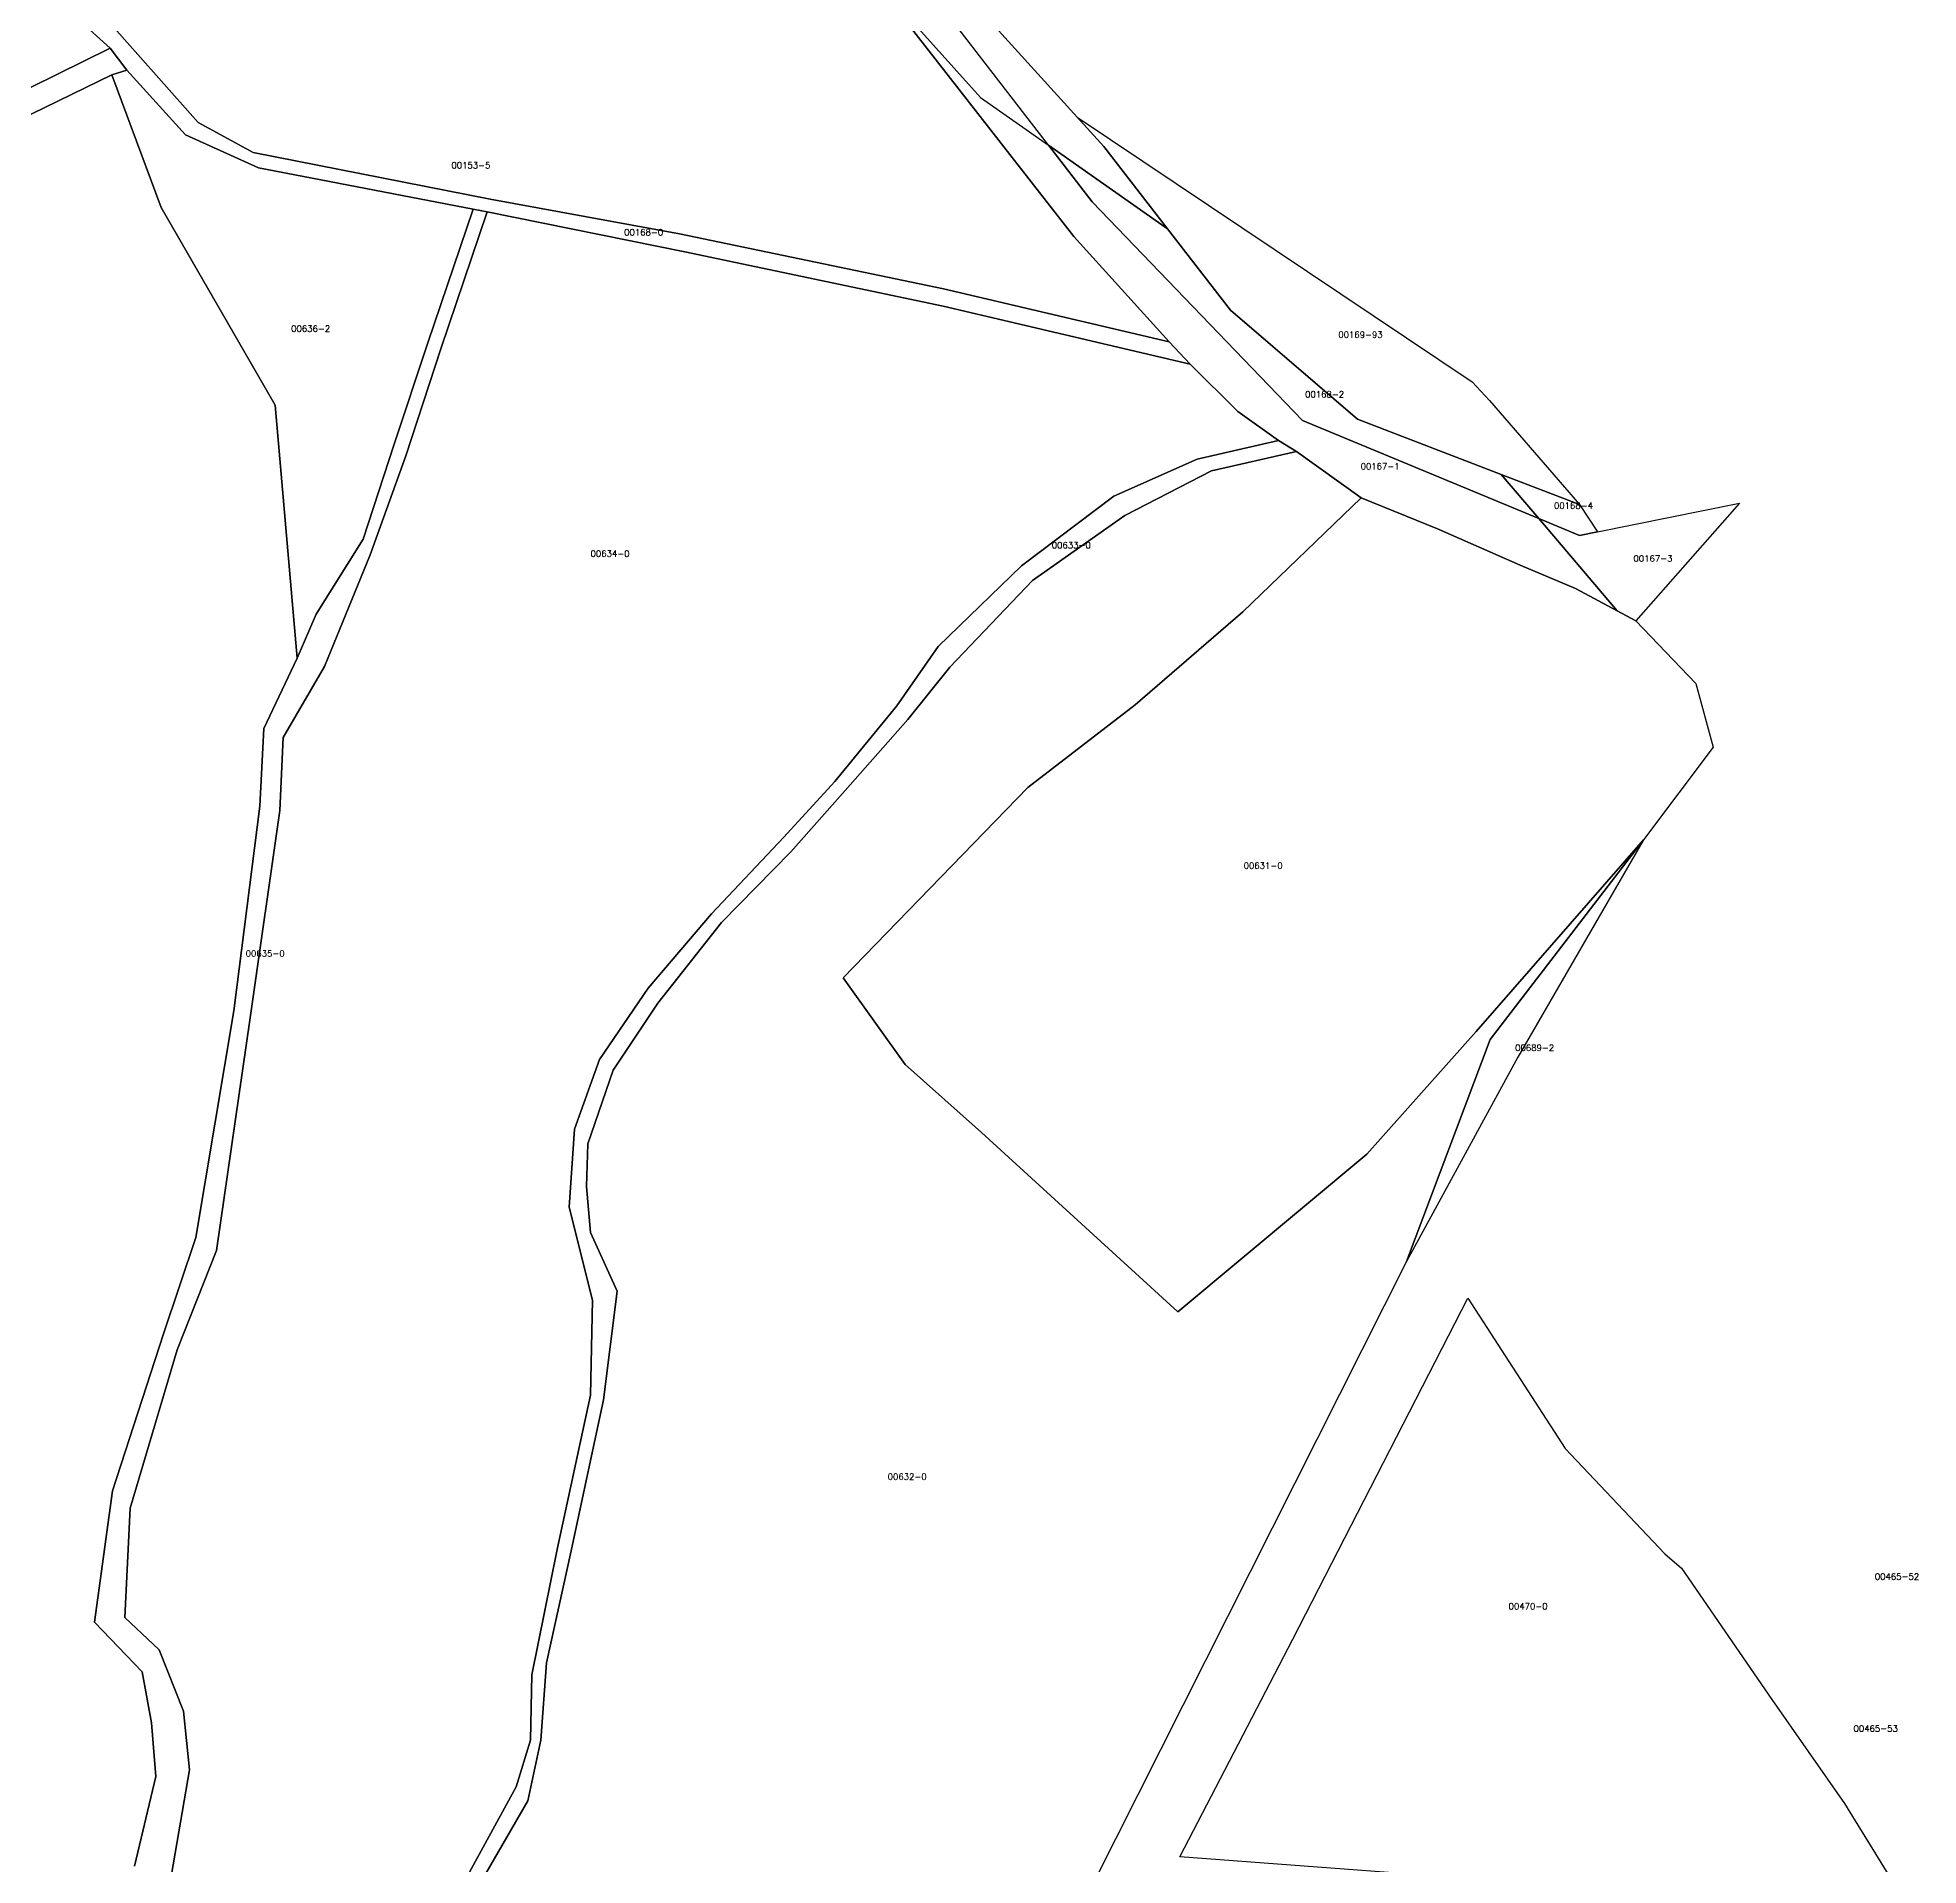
# Model space of a CAD drawing. Header units: metres. Extents: x 7423707 to 7427500, y 4706661 to 4708784.
# Drawn here: x 7425587.5 to 7425889.2, y 4708174.2 to 4708467.4 of the extents above; entities that cross this region are included whole.
import ezdxf

# ---------------------------------------------------------------- set-up
doc = ezdxf.new("R2010")
doc.units = ezdxf.units.M
doc.layers.add('Numrat_Parcelave', color=7, linetype='Continuous')
doc.layers.add('Parcelat_kadastrale2021', color=7, linetype='Continuous')
doc.styles.get("Standard").update_dxf_attribs({"font": 'simplex.shx'})

msp = doc.modelspace()

# ---------------------------------------------------------------- linework, layer by layer
at = {"layer": 'Parcelat_kadastrale2021'}
for points in [[(7425598.99, 4708636.07), (7425601.52, 4708634.98), (7425604.98, 4708628.42), (7425609.31, 4708620.63), (7425619.7, 4708602.16), (7425640.62, 4708575.17), (7425664.43, 4708550.07), (7425693.72, 4708522.22), (7425712.62, 4708503.61), (7425730.51, 4708481.24), (7425741.1, 4708469.1), (7425754.23, 4708454.61), (7425758.5, 4708449.93), (7425768.73, 4708436.73), (7425749.63, 4708450.14), (7425722.28, 4708485.64), (7425714.93, 4708496.46), (7425704.83, 4708506.42), (7425690.69, 4708516.52), (7425641.63, 4708568.18), (7425607.14, 4708614.78), (7425601.95, 4708626.61), (7425598.2, 4708632.24)], [(7425711.69, 4708487.83), (7425720.2, 4708478.43), (7425753.72, 4708435.48), (7425768.99, 4708418.57), (7425732.77, 4708427.11), (7425690.42, 4708435.94), (7425660.04, 4708441.47), (7425622.03, 4708448.96), (7425613.2, 4708453.75), (7425599.29, 4708469.46), (7425595.55, 4708472.31), (7425676.44, 4708513.12), (7425678.34, 4708514.08)], [(7425599.07, 4708465.68), (7425468.4, 4708401.23), (7425489.64, 4708365.48), (7425385.7, 4708281.03), (7425381.76, 4708289.53), (7425379.17, 4708303.83), (7425373.57, 4708322.58), (7425395.65, 4708335.33), (7425427.77, 4708361.54), (7425437.41, 4708370.87), (7425455.23, 4708397.19), (7425468.09, 4708420.5), (7425475.55, 4708433.25), (7425479.38, 4708439.26), (7425488.29, 4708446.51), (7425499.59, 4708453.77), (7425530.16, 4708468.69), (7425560.73, 4708485.16), (7425582.49, 4708472.83), (7425592.63, 4708470.84), (7425593.58, 4708470.65)], [(7425840.89, 4708375.45), (7425834.2, 4708379.04), (7425825.29, 4708382.77), (7425812.03, 4708388.57), (7425799.8, 4708393.55), (7425789.43, 4708401.01), (7425786.53, 4708402.77), (7425780.01, 4708407.43), (7425772.34, 4708415), (7425768.99, 4708418.57), (7425753.72, 4708435.48), (7425720.2, 4708478.43), (7425738.7, 4708457.81), (7425749.63, 4708450.14), (7425756.63, 4708441.05), (7425790.39, 4708405.99), (7425828.3, 4708390.23)], [(7425772.34, 4708415), (7425732.75, 4708424.33), (7425691.3, 4708433.03), (7425659.59, 4708439.46), (7425657.31, 4708439.87), (7425622.91, 4708446.51), (7425611.2, 4708451.79), (7425601.77, 4708462.16), (7425599.07, 4708465.68), (7425593.58, 4708470.65), (7425592.63, 4708470.84), (7425595.55, 4708472.31), (7425599.29, 4708469.46), (7425613.2, 4708453.75), (7425622.03, 4708448.96), (7425660.04, 4708441.47), (7425690.42, 4708435.94), (7425732.77, 4708427.11), (7425768.99, 4708418.57)], [(7425601.77, 4708462.16), (7425599.38, 4708461.43), (7425472.64, 4708399.68), (7425492.23, 4708363.41), (7425387.15, 4708279.17), (7425385.7, 4708281.03), (7425489.64, 4708365.48), (7425468.4, 4708401.23), (7425599.07, 4708465.68)], [(7425657.31, 4708439.87), (7425650.06, 4708418.42), (7425644.67, 4708402.16), (7425639.69, 4708386.92), (7425632.13, 4708374.9), (7425629.12, 4708367.86), (7425625.55, 4708408.45), (7425607.29, 4708440.13), (7425599.38, 4708461.43), (7425601.77, 4708462.16), (7425611.2, 4708451.79), (7425622.91, 4708446.51)], [(7425758.5, 4708449.93), (7425754.23, 4708454.61), (7425817.62, 4708412.2), (7425820.37, 4708409.2), (7425834.83, 4708392.5), (7425822.26, 4708397.33), (7425799.19, 4708406.21), (7425778.85, 4708423.67), (7425768.73, 4708436.73)], [(7425768.73, 4708436.73), (7425778.85, 4708423.67), (7425799.19, 4708406.21), (7425822.26, 4708397.33), (7425828.3, 4708390.23), (7425790.39, 4708405.99), (7425756.63, 4708441.05), (7425749.63, 4708450.14)], [(7425822.26, 4708397.33), (7425834.83, 4708392.5), (7425837.74, 4708388.12), (7425834.83, 4708387.52), (7425828.3, 4708390.23)], [(7425856.27, 4708353.55), (7425845.08, 4708338.73), (7425818.24, 4708307.95), (7425800.73, 4708288.27), (7425770.36, 4708262.98), (7425738.86, 4708291.79), (7425726.63, 4708302.67), (7425716.69, 4708316.56), (7425746.32, 4708347.13), (7425763.53, 4708360.39), (7425780.83, 4708375.31), (7425799.8, 4708393.55), (7425812.03, 4708388.57), (7425825.29, 4708382.77), (7425834.2, 4708379.04), (7425840.89, 4708375.45), (7425843.84, 4708373.86), (7425853.48, 4708363.81)], [(7425843.84, 4708373.86), (7425840.89, 4708375.45), (7425828.3, 4708390.23), (7425834.83, 4708387.52), (7425837.74, 4708388.12), (7425860.52, 4708392.71)], [(7425807.05, 4708271.07), (7425820.52, 4708306.71), (7425845.08, 4708338.73), (7425824.95, 4708303.86)], [(7425851.17, 4708221.86), (7425865.66, 4708200.8), (7425877.32, 4708184.15), (7425886.86, 4708168.71), (7425855.68, 4708170.36), (7425810.59, 4708172.61), (7425770.73, 4708175.57), (7425788.83, 4708210.47), (7425816.93, 4708265.17), (7425832.52, 4708241.07), (7425848.53, 4708224.19)]]:
    msp.add_lwpolyline(points, close=True, dxfattribs=at)
for points in [[(7425472.64, 4708399.68), (7425599.38, 4708461.43), (7425607.29, 4708440.13), (7425625.55, 4708408.45), (7425629.12, 4708367.86), (7425623.73, 4708356.56), (7425623.11, 4708344.13), (7425618.96, 4708311.28), (7425612.85, 4708274.91), (7425607.67, 4708259.47), (7425599.48, 4708234.29), (7425596.58, 4708213.25), (7425604.24, 4708205.27), (7425605.7, 4708197.09), (7425606.42, 4708188.49), (7425603, 4708174.08)], [(7425603, 4708174.08), (7425606.42, 4708188.49), (7425605.7, 4708197.09), (7425604.24, 4708205.27), (7425596.58, 4708213.25), (7425599.48, 4708234.29), (7425607.67, 4708259.47), (7425612.85, 4708274.91), (7425618.96, 4708311.28), (7425623.11, 4708344.13), (7425623.73, 4708356.56), (7425629.12, 4708367.86), (7425632.13, 4708374.9), (7425639.69, 4708386.92), (7425644.67, 4708402.16), (7425650.06, 4708418.42), (7425657.31, 4708439.87), (7425659.59, 4708439.46), (7425652.13, 4708417.49), (7425646.53, 4708400.29), (7425640.83, 4708384.44), (7425633.47, 4708366.51), (7425626.84, 4708355.11), (7425626.32, 4708343.4), (7425621.55, 4708310.14), (7425616.16, 4708272.83), (7425609.84, 4708256.88), (7425602.28, 4708231.49), (7425601.45, 4708213.98), (7425606.94, 4708208.8), (7425610.88, 4708198.95), (7425611.81, 4708189.52), (7425608.91, 4708172.74)], [(7425608.91, 4708172.74), (7425611.81, 4708189.52), (7425610.88, 4708198.95), (7425606.94, 4708208.8), (7425601.45, 4708213.98), (7425602.28, 4708231.49), (7425609.84, 4708256.88), (7425616.16, 4708272.83), (7425621.55, 4708310.14), (7425626.32, 4708343.4), (7425626.84, 4708355.11), (7425633.47, 4708366.51), (7425640.83, 4708384.44), (7425646.53, 4708400.29), (7425652.13, 4708417.49), (7425659.59, 4708439.46), (7425691.3, 4708433.03), (7425732.75, 4708424.33), (7425772.34, 4708415), (7425780.01, 4708407.43), (7425786.53, 4708402.77), (7425773.48, 4708399.77), (7425760.11, 4708393.86), (7425745.29, 4708382.67), (7425731.92, 4708369.72), (7425725.29, 4708360.19), (7425715.34, 4708348.06), (7425707.15, 4708339.15), (7425695.55, 4708326.82), (7425685.39, 4708314.9), (7425677.62, 4708303.5), (7425673.57, 4708292.31), (7425672.75, 4708279.78), (7425676.48, 4708264.85), (7425676.16, 4708249.62), (7425670.88, 4708225.17), (7425666.73, 4708204.75), (7425666.53, 4708194.29), (7425664.24, 4708186.83), (7425649.01, 4708158.95)], [(7425649.01, 4708158.95), (7425664.24, 4708186.83), (7425666.53, 4708194.29), (7425666.73, 4708204.75), (7425670.88, 4708225.17), (7425676.16, 4708249.62), (7425676.48, 4708264.85), (7425672.75, 4708279.78), (7425673.57, 4708292.31), (7425677.62, 4708303.5), (7425685.39, 4708314.9), (7425695.55, 4708326.82), (7425707.15, 4708339.15), (7425715.34, 4708348.06), (7425725.29, 4708360.19), (7425731.92, 4708369.72), (7425745.29, 4708382.67), (7425760.11, 4708393.86), (7425773.48, 4708399.77), (7425786.53, 4708402.77), (7425789.43, 4708401.01), (7425775.76, 4708397.9), (7425761.87, 4708390.75), (7425747.05, 4708380.29), (7425733.79, 4708366.4), (7425727.05, 4708358.01), (7425717, 4708346.61), (7425708.29, 4708336.77), (7425697.2, 4708325.47), (7425686.94, 4708312.52), (7425679.79, 4708301.74), (7425675.75, 4708289.93), (7425675.54, 4708283.09), (7425676.17, 4708275.73), (7425680.41, 4708266.3), (7425678.24, 4708248.9), (7425673.05, 4708224.65), (7425669.12, 4708206.72), (7425668.18, 4708194.29), (7425666.11, 4708184.55), (7425650.67, 4708157.81)], [(7425650.67, 4708157.81), (7425666.11, 4708184.55), (7425668.18, 4708194.29), (7425669.12, 4708206.72), (7425673.05, 4708224.65), (7425678.24, 4708248.9), (7425680.41, 4708266.3), (7425676.17, 4708275.73), (7425675.54, 4708283.09), (7425675.75, 4708289.93), (7425679.79, 4708301.74), (7425686.94, 4708312.52), (7425697.2, 4708325.47), (7425708.29, 4708336.77), (7425717, 4708346.61), (7425727.05, 4708358.01), (7425733.79, 4708366.4), (7425747.05, 4708380.29), (7425761.87, 4708390.75), (7425775.76, 4708397.9), (7425789.43, 4708401.01), (7425799.8, 4708393.55), (7425780.83, 4708375.31), (7425763.53, 4708360.39), (7425746.32, 4708347.13), (7425716.69, 4708316.56), (7425726.63, 4708302.67), (7425738.86, 4708291.79), (7425770.36, 4708262.98), (7425800.73, 4708288.27), (7425818.24, 4708307.95), (7425845.08, 4708338.73), (7425820.52, 4708306.71), (7425807.05, 4708271.07), (7425756.78, 4708171.28)]]:
    msp.add_lwpolyline(points, dxfattribs=at)

# ---------------------------------------------------------------- texts
at = {"layer": 'Numrat_Parcelave'}
for s, p in [('00153-5', (7425653.84, 4708446.42)), ('00168-0', (7425681.56, 4708435.67)), ('00636-2', (7425628.13, 4708420.21)), ('00169-93', (7425796.13, 4708419.24)), ('00168-2', (7425790.8, 4708409.66)), ('00167-1', (7425799.71, 4708398.11)), ('00168-4', (7425830.73, 4708391.82)), ('00634-0', (7425676.17, 4708384.12)), ('00633-0', (7425750.16, 4708385.47)), ('00167-3', (7425843.48, 4708383.34)), ('00631-0', (7425780.94, 4708334.07)), ('00635-0', (7425620.83, 4708319.98)), ('00689-2', (7425824.51, 4708304.85)), ('00632-0', (7425723.83, 4708236.05)), ('00465-52', (7425882.21, 4708220.04)), ('00470-0', (7425823.45, 4708215.28)), ('00465-53', (7425878.79, 4708195.66))]:
    msp.add_text(s, height=1, dxfattribs=at).set_placement(p)

doc.saveas('drawing.dxf')
